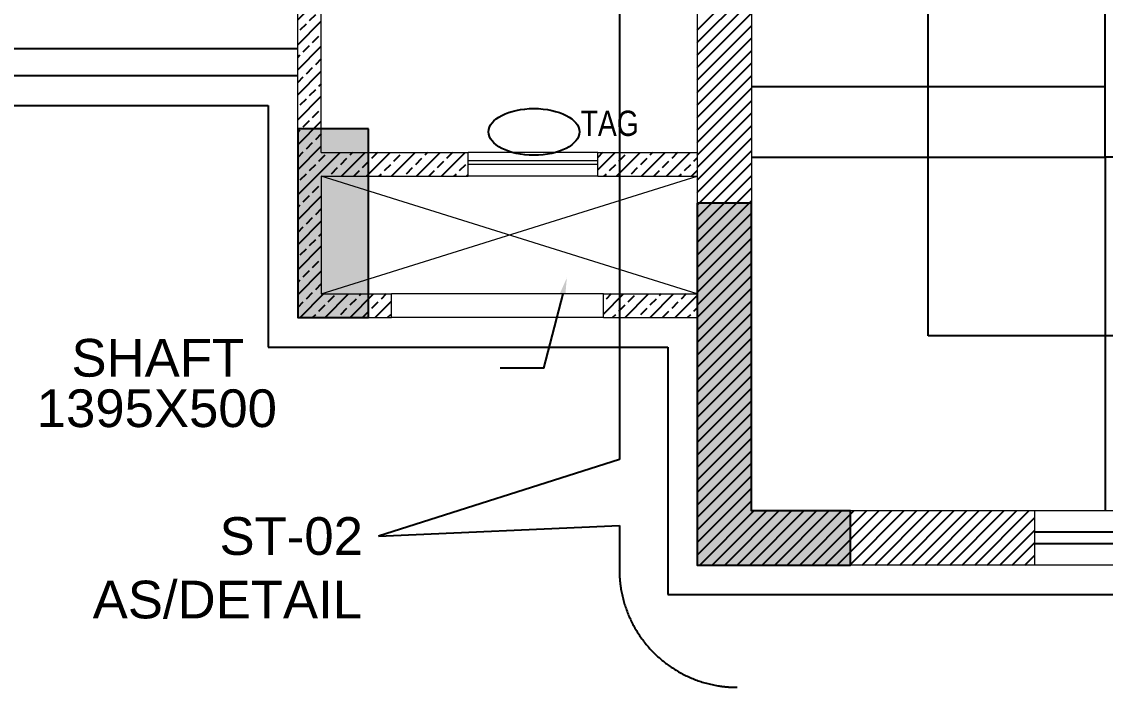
# Model space of a CAD drawing. Header units: millimetres. Extents: x 1255966 to 1543012, y 318612 to 465611.
# Drawn here: x 1416820 to 1421417, y 406065 to 408889 of the extents above; entities that cross this region are included whole.
import ezdxf
from ezdxf.enums import TextEntityAlignment as Align

# ---------------------------------------------------------------- set-up
doc = ezdxf.new("R2010")
doc.units = ezdxf.units.MM
doc.header["$LTSCALE"] = 500
doc.header["$MEASUREMENT"] = 0
doc.linetypes.add('HIDDEN', pattern=[0.375, 0.25, -0.125])
for name, color, linetype, true_color in [('A-TAG', 7, 'Continuous', 0xef00ef), ('PROJECTION', 7, 'HIDDEN', 0xff4000), ('RAILING', 7, 'Continuous', 0xadadad), ('STAIR', 7, 'Continuous', 0x3f4f7f)]:
    doc.layers.add(name, color=color, linetype=linetype, true_color=true_color)
for name, color, linetype in [('AHC-A-FURNITURE', 2, 'Continuous'), ('TEXT-RM NAME', 6, 'Continuous'), ('TOWER AREA COLUMN.', 6, 'Continuous'), ('WINDOW', 5, 'Continuous')]:
    doc.layers.add(name, color=color, linetype=linetype)
for name, color, linetype, lineweight in [('CILL', 8, 'Continuous', 13), ('TILE', 252, 'Continuous', 13), ('TOWER COL HATCH', 253, 'Continuous', 20), ('Wall', 2, 'Continuous', 15), ('WIN', 144, 'Continuous', 15)]:
    doc.layers.add(name, color=color, linetype=linetype, lineweight=lineweight)
doc.styles.get("Standard").update_dxf_attribs({"font": 'arial.ttf'})
pattern_1 = [(225, (1650217.604, -169220.54), (53.033009, -53.033009), []), (225, (1650164.57, -169220.54), (53.033009, -53.033009), [37.5, -18.75])]

msp = doc.modelspace()

# ---------------------------------------------------------------- hatches: boundary and pattern name
at = {"layer": 'AHC-A-FURNITURE', "ltscale": 50, "true_color": 0x5b5b5b}
h = msp.add_hatch(dxfattribs=at)
h.set_pattern_fill('ANSI33', color=251, scale=300, angle=180)
h.set_pattern_definition(pattern_1)
h.paths.add_polyline_path([(1417990.6, 407633.9), (1418388.1, 407633.9), (1418388.1, 407733.9), (1418090.6, 407733.9), (1418090.6, 408233.9), (1418713.1, 408233.9), (1418713.1, 408333.9), (1418090.6, 408333.9), (1418090.6, 410758.9), (1418365.6, 410758.9), (1418365.6, 410858.9), (1417990.6, 410858.9)])
h = msp.add_hatch(dxfattribs=at)
h.set_pattern_fill('ANSI33', color=251, scale=300, angle=180)
h.set_pattern_definition(pattern_1)
h.paths.add_polyline_path([(1419263.1, 408233.9), (1419685.6, 408233.9), (1419685.6, 408333.9), (1419263.1, 408333.9)])
h.paths.add_polyline_path([(1419288.1, 407633.9), (1419685.6, 407633.9), (1419685.6, 407733.9), (1419288.1, 407733.9)])
at = {"layer": 'TOWER COL HATCH'}
h = msp.add_hatch(color=253, dxfattribs=at)
h.dxf.hatch_style = 1
h.paths.add_polyline_path([(1418290.6, 408433.9), (1417990.6, 408433.9), (1417990.6, 407633.9), (1418290.6, 407633.9)])
h = msp.add_hatch(color=253, dxfattribs=at)
h.dxf.hatch_style = 1
h.paths.add_polyline_path([(1419685.6, 408118.7), (1419685.6, 406583.7), (1420335.6, 406583.7), (1420335.6, 406813.7), (1419915.6, 406813.7), (1419915.6, 408118.7)])

# ---------------------------------------------------------------- linework, layer by layer
at = {"linetype": 'Continuous'}
msp.add_ellipse((1418992.9, 408421.7), major_axis=(-193, 0), ratio=0.512885, dxfattribs=at)
at = {"layer": 'A-TAG', "linetype": 'HIDDEN', "ltscale": 100}
for p, q in [((1419355.1, 410742.7), (1419355.1, 407031.3)), ((1419355.1, 407031.3), (1418334, 406706.2)), ((1418334, 406706.2), (1419355.1, 406752)), ((1419355.1, 406752), (1419355.1, 406565.1))]:
    msp.add_line(p, q, dxfattribs=at)
msp.add_arc((1419855.1, 406565.1), 500, 180, 270, dxfattribs=at)
at = {"layer": 'AHC-A-FURNITURE', "color": 1, "linetype": 'Continuous', "ltscale": 50, "true_color": 0xff0000}
for p, q in [((1419685.6, 408853.8), (1419915.6, 409083.8)), ((1419685.6, 408800.7), (1419915.6, 409030.7)), ((1419685.6, 408747.7), (1419915.6, 408977.7)), ((1419685.6, 408694.7), (1419915.6, 408924.7)), ((1419685.6, 408641.6), (1419915.6, 408871.6)), ((1419685.6, 408588.6), (1419915.6, 408818.6)), ((1419685.6, 408535.6), (1419915.6, 408765.6)), ((1419685.6, 408482.5), (1419915.6, 408712.5)), ((1419685.6, 408429.5), (1419915.6, 408659.5)), ((1419685.6, 408376.5), (1419915.6, 408606.5)), ((1419685.6, 408323.4), (1419915.6, 408553.4)), ((1419685.6, 408270.4), (1419915.6, 408500.4)), ((1419685.6, 408217.4), (1419915.6, 408447.4)), ((1419685.6, 408164.3), (1419915.6, 408394.3)), ((1419685.6, 408111.3), (1419915.6, 408341.3)), ((1419685.6, 408058.3), (1419915.6, 408288.3)), ((1419685.6, 408005.2), (1419915.6, 408235.2)), ((1419685.6, 407952.2), (1419915.6, 408182.2)), ((1419685.6, 407899.2), (1419915.6, 408129.2)), ((1419685.6, 407846.1), (1419915.6, 408076.1)), ((1419685.6, 407793.1), (1419915.6, 408023.1)), ((1419685.6, 407740.1), (1419915.6, 407970.1)), ((1419685.6, 407687), (1419915.6, 407917)), ((1419685.6, 407634), (1419915.6, 407864)), ((1419685.6, 407581), (1419915.6, 407811)), ((1419685.6, 407527.9), (1419915.6, 407757.9)), ((1419685.6, 407474.9), (1419915.6, 407704.9)), ((1419685.6, 407421.9), (1419915.6, 407651.9)), ((1419685.6, 407368.8), (1419915.6, 407598.8)), ((1419685.6, 407315.8), (1419915.6, 407545.8)), ((1419685.6, 407262.8), (1419915.6, 407492.8)), ((1419685.6, 407209.7), (1419915.6, 407439.7)), ((1419685.6, 407156.7), (1419915.6, 407386.7)), ((1419685.6, 407103.7), (1419915.6, 407333.7)), ((1419685.6, 407050.6), (1419915.6, 407280.6)), ((1419685.6, 406997.6), (1419915.6, 407227.6)), ((1419685.6, 406944.6), (1419915.6, 407174.6)), ((1419685.6, 406891.5), (1419915.6, 407121.5)), ((1419685.6, 406838.5), (1419915.6, 407068.5)), ((1419685.6, 406785.5), (1419915.6, 407015.5)), ((1419685.6, 406732.4), (1419915.6, 406962.4)), ((1419685.6, 406679.4), (1419915.6, 406909.4)), ((1419685.6, 406626.4), (1419915.6, 406856.4)), ((1419696, 406583.7), (1419926, 406813.7)), ((1419749, 406583.7), (1419979, 406813.7)), ((1419802, 406583.7), (1420032, 406813.7)), ((1419855.1, 406583.7), (1420085.1, 406813.7)), ((1419908.1, 406583.7), (1420138.1, 406813.7)), ((1419961.1, 406583.7), (1420191.1, 406813.7)), ((1420014.2, 406583.7), (1420244.2, 406813.7)), ((1420067.2, 406583.7), (1420297.2, 406813.7)), ((1420120.2, 406583.7), (1420350.2, 406813.7)), ((1420173.3, 406583.7), (1420403.3, 406813.7)), ((1420226.3, 406583.7), (1420456.3, 406813.7)), ((1420279.3, 406583.7), (1420509.3, 406813.7)), ((1420332.4, 406583.7), (1420562.4, 406813.7)), ((1420385.4, 406583.7), (1420615.4, 406813.7)), ((1420438.4, 406583.7), (1420668.4, 406813.7)), ((1420491.5, 406583.7), (1420721.5, 406813.7)), ((1420544.5, 406583.7), (1420774.5, 406813.7)), ((1420597.5, 406583.7), (1420827.5, 406813.7)), ((1420650.6, 406583.7), (1420880.6, 406813.7)), ((1420703.6, 406583.7), (1420933.6, 406813.7)), ((1420756.6, 406583.7), (1420986.6, 406813.7)), ((1420809.7, 406583.7), (1421039.7, 406813.7)), ((1420862.7, 406583.7), (1421092.7, 406813.7)), ((1420915.7, 406583.7), (1421115.6, 406783.6)), ((1420968.8, 406583.7), (1421115.6, 406730.6)), ((1421021.8, 406583.7), (1421115.6, 406677.5)), ((1421074.8, 406583.7), (1421115.6, 406624.5))]:
    msp.add_line(p, q, dxfattribs=at)
at = {"layer": 'CILL'}
for p, q in [((1419288.1, 407733.9), (1418388.1, 407733.9)), ((1419288.1, 407633.9), (1418388.1, 407633.9)), ((1422665.6, 406813.7), (1421115.6, 406813.7)), ((1422665.6, 406583.7), (1421115.6, 406583.7))]:
    msp.add_line(p, q, dxfattribs=at)
at = {"layer": 'PROJECTION', "linetype": 'ByBlock', "ltscale": 50}
for p, q in [((1413050.6, 408533.9), (1417865.6, 408533.9)), ((1417865.6, 408533.9), (1417865.6, 407508.9)), ((1417865.6, 407508.9), (1419560.6, 407508.9)), ((1419560.6, 407508.9), (1419560.6, 406458.7)), ((1419560.6, 406458.7), (1422330.6, 406458.7))]:
    msp.add_line(p, q, dxfattribs=at)
at = {"layer": 'RAILING'}
for p, q in [((1421415.6, 408313.7), (1421415.6, 410413.7)), ((1422365.6, 408313.7), (1421415.6, 408313.7))]:
    msp.add_line(p, q, dxfattribs=at)
at = {"layer": 'RAILING', "color": 36, "true_color": 0x7f4010}
for p, q in [((1417990.6, 408773.9), (1413325.6, 408773.9)), ((1417990.6, 408658.9), (1413325.6, 408658.9))]:
    msp.add_line(p, q, dxfattribs=at)
at = {"layer": 'STAIR', "color": 0}
msp.add_line((1420664.6, 407556.2), (1420665.6, 410413.7), dxfattribs=at)
at = {"layer": 'STAIR'}
for p, q in [((1419915.6, 408613.7), (1421415.6, 408613.7)), ((1419915.6, 408313.7), (1421415.6, 408313.7)), ((1421415.6, 408313.7), (1421415.6, 406813.7))]:
    msp.add_line(p, q, dxfattribs=at)
at = {"layer": 'STAIR', "color": 0}
msp.add_lwpolyline([(1423115.6, 408388.7), (1423115.6, 407556.2), (1420664.6, 407556.2)], dxfattribs=at)
at = {"layer": 'TEXT-RM NAME'}
msp.add_line((1420664.6, 407556.2), (1420665.6, 410413.7), dxfattribs=at)
for points in [[(1423115.6, 408388.7), (1423115.6, 407556.2), (1420664.6, 407556.2)], [(1419114.8, 407734.7), (1419033.1, 407418.6), (1418849.6, 407418.6)]]:
    msp.add_lwpolyline(points, dxfattribs=at)
msp.add_solid([(1419103.5, 407737.6), (1419132.3, 407802.5), (1419126.1, 407731.8)], dxfattribs=at)
at = {"layer": 'TILE', "linetype": 'HIDDEN', "ltscale": 45}
for p, q in [((1419685.6, 407733.9), (1418090.6, 408233.9)), ((1418090.6, 407733.9), (1419685.6, 408233.9))]:
    msp.add_line(p, q, dxfattribs=at)
at = {"layer": 'TOWER AREA COLUMN.'}
msp.add_lwpolyline([(1418290.6, 408433.9), (1417990.6, 408433.9), (1417990.6, 407633.9), (1418290.6, 407633.9)], close=True, dxfattribs=at)
msp.add_lwpolyline([(1419685.6, 408118.7), (1419685.6, 406583.7), (1420335.6, 406583.7), (1420335.6, 406813.7), (1419915.6, 406813.7), (1419915.6, 408118.7), (1419685.6, 408118.7)], dxfattribs=at)
at = {"layer": 'Wall', "linetype": 'Continuous'}
for p, q in [((1419685.6, 414388.9), (1419685.6, 406583.7)), ((1419915.6, 414388.9), (1419915.6, 406813.7)), ((1421115.6, 406813.7), (1419915.6, 406813.7)), ((1421115.6, 406813.7), (1421115.6, 406583.7)), ((1421115.6, 406583.7), (1419685.6, 406583.7))]:
    msp.add_line(p, q, dxfattribs=at)
at = {"layer": 'Wall'}
for p, q in [((1417990.6, 407633.9), (1417990.6, 410858.9)), ((1418090.6, 408333.9), (1418090.6, 410758.9)), ((1418090.6, 408333.9), (1418713.1, 408333.9)), ((1418713.1, 408233.9), (1418713.1, 408333.9)), ((1419263.1, 408333.9), (1419685.6, 408333.9)), ((1419263.1, 408233.9), (1419263.1, 408333.9)), ((1418090.6, 408233.9), (1418713.1, 408233.9)), ((1418090.6, 408233.9), (1418090.6, 407733.9)), ((1419263.1, 408233.9), (1419685.6, 408233.9)), ((1418090.6, 407733.9), (1418388.1, 407733.9)), ((1418388.1, 407633.9), (1418388.1, 407733.9)), ((1419288.1, 407733.9), (1419685.6, 407733.9)), ((1419288.1, 407633.9), (1419288.1, 407733.9)), ((1417990.6, 407633.9), (1418388.1, 407633.9)), ((1419288.1, 407633.9), (1419685.6, 407633.9))]:
    msp.add_line(p, q, dxfattribs=at)
at = {"layer": 'WIN'}
for p, q in [((1419263.1, 408333.9), (1418713.1, 408333.9)), ((1419263.1, 408233.9), (1418713.1, 408233.9))]:
    msp.add_line(p, q, dxfattribs=at)
at = {"layer": 'WIN', "linetype": 'HIDDEN', "ltscale": 50}
for p, q in [((1419263.1, 408298.9), (1418713.1, 408298.9)), ((1419263.1, 408283.9), (1418713.1, 408283.9))]:
    msp.add_line(p, q, dxfattribs=at)
at = {"layer": 'WINDOW'}
for p, q in [((1421896.5, 406723.9), (1421115.6, 406723.9)), ((1421899.3, 406673.9), (1421115.6, 406673.9))]:
    msp.add_line(p, q, dxfattribs=at)

# ---------------------------------------------------------------- texts
at = {"width": 0.8}
msp.add_attdef('TAG', text='', height=107.2, dxfattribs=at).set_placement((1419314.1, 408458.1), align=Align.MIDDLE_CENTER)
at = {"layer": 'TEXT-RM NAME'}
for s, p in [('SHAFT', (1417030.8, 407383.2)), ('1395X500', (1416883.4, 407169.2))]:
    msp.add_text(s, height=160, rotation=360, dxfattribs=at).set_placement(p)
for s, p in [('ST-02', (1417658.8, 406627)), ('AS/DETAIL', (1417120.8, 406357.6))]:
    msp.add_text(s, height=160, dxfattribs=at).set_placement(p)

doc.saveas('drawing.dxf')
